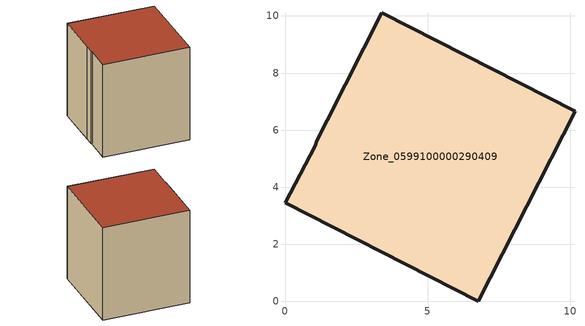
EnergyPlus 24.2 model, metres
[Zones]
Zone_0599100000290409
 floor ground (C_G): 1.48,6.35 3.39,10.11 10.17,6.66 6.78,0 0,3.45 1.06,5.46 1.11,5.63 z0
 wall outside (C_F): 3.39,10.11 1.48,6.35 1.11,5.63 1.06,5.46 0,3.45 6.78,0 10.17,6.66 3.39,10.11 z0:8.51
 roof outside (C_R): 1.06,5.46 0,3.45 6.78,0 10.17,6.66 3.39,10.11 1.48,6.35 1.11,5.63 z8.51
[BUILDING]
Pand.0599100000290409: North Axis=0; Terrain=City; Loads Convergence Tolerance Value=0.04; Temperature Convergence Tolerance Value=0.4; Solar Distribution=FullExterior; Maximum Number of Warmup Days=25; Minimum Number of Warmup Days=1
[Site:Location]
Rotterdam.The.Hague.AP_ZH_NLD Design_Conditions: Latitude=51.96; Longitude=4.45; Time Zone=1; Elevation=-4.5
[SITE:GROUNDTEMPERATURE:BUILDINGSURFACE]
18, 18, 18, 18, 18, 18, 18, 18, 18, 18, 18, 18
[MATERIAL] Thermal Absorptance=0.9; Solar Absorptance=0.7; Visible Absorptance=0.7
Name | Roughness | Thickness | Conductivity | Density | Specific Heat
G.TC.1992-2005 | MediumSmooth | 0.15 | 0.06 | 540 | 1210
F.TC.1992-2005 | Rough | 0.3 | 0.12 | 1920 | 840
R.TC.1992-2005 | MediumRough | 0.2 | 0.08 | 1500 | 1000
[CONSTRUCTION]
C_G: G.TC.1992-2005
C_F: F.TC.1992-2005
C_R: R.TC.1992-2005
[ZONE]
Zone_0599100000290409: Type=1; Multiplier=1; Ceiling Height=Autocalculate; Volume=Autocalculate; Floor Area=autocalculate; Part of Total Floor Area=Yes
[ZONEINFILTRATION:DESIGNFLOWRATE]
Infil_Zone_0599100000290409: Zone or ZoneList or Space or SpaceList=Zone_0599100000290409; Schedule=AlwaysOn; Design Flow Rate Calculation Method=Flow/Area; Flow Rate per Floor Area=0.0015; Constant Term Coefficient=1; Temperature Term Coefficient=0; Velocity Term Coefficient=0; Velocity Squared Term Coefficient=0
[HVACTEMPLATE:ZONE:IDEALLOADSAIRSYSTEM]
Zone_0599100000290409: Maximum Heating Supply Air Temperature=50; Minimum Cooling Supply Air Temperature=13; Maximum Heating Supply Air Humidity Ratio=0.0156; Minimum Cooling Supply Air Humidity Ratio=0.0077; Heating Limit=NoLimit; Cooling Limit=NoLimit; Dehumidification Control Type=ConstantSensibleHeatRatio; Cooling Sensible Heat Ratio=0.7; Dehumidification Setpoint=60; Humidification Control Type=None; Humidification Setpoint=30; Outdoor Air Method=None; Outdoor Air Flow Rate per Person=0.00944; Outdoor Air Flow Rate per Zone Floor Area=0; Outdoor Air Flow Rate per Zone=0; Demand Controlled Ventilation Type=None; Outdoor Air Economizer Type=NoEconomizer; Heat Recovery Type=None; Sensible Heat Recovery Effectiveness=0.7; Latent Heat Recovery Effectiveness=0.65
[ZONECONTROL:THERMOSTAT]
ThermostatControl_Zone_0599100000290409: Zone or ZoneList=Zone_0599100000290409; Control Type Schedule=DualSetpointControlType; Control 1=Thermostat_Zone_0599100000290409; Temperature Difference Between Cutout And Setpoint=0
[THERMOSTATSETPOINT:DUALSETPOINT]
Thermostat_Zone_0599100000290409: Heating Setpoint Temperature Schedule=HeatingSetpoint_Zone_0599100000290409; Cooling Setpoint Temperature Schedule=CoolingSetpoint_Zone_0599100000290409
[SCHEDULE:COMPACT]
HeatingSetpoint_Zone_0599100000290409: Through: 12/31, For: AllDays, Until: 24:00, 21
CoolingSetpoint_Zone_0599100000290409: Through: 12/31, For: AllDays, Until: 24:00, 24
DualSetpointControlType: Through: 12/31, For: AllDays, Until: 24:00, 4
AlwaysOn: Through: 12/31, For: AllDays, Until: 24:00, 1
